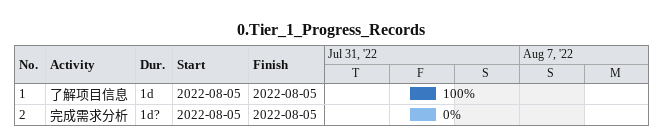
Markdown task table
0.Tier_1_Progress_Records

| ID | Task | Duration | Start | Finish | % complete |
|---|---|---|---|---|---|
| 1 | 了解项目信息 | 1d | 2022-08-05 | 2022-08-05 | 100 |
| 2 | 完成需求分析 | 1d? | 2022-08-05 | 2022-08-05 | 0 |
